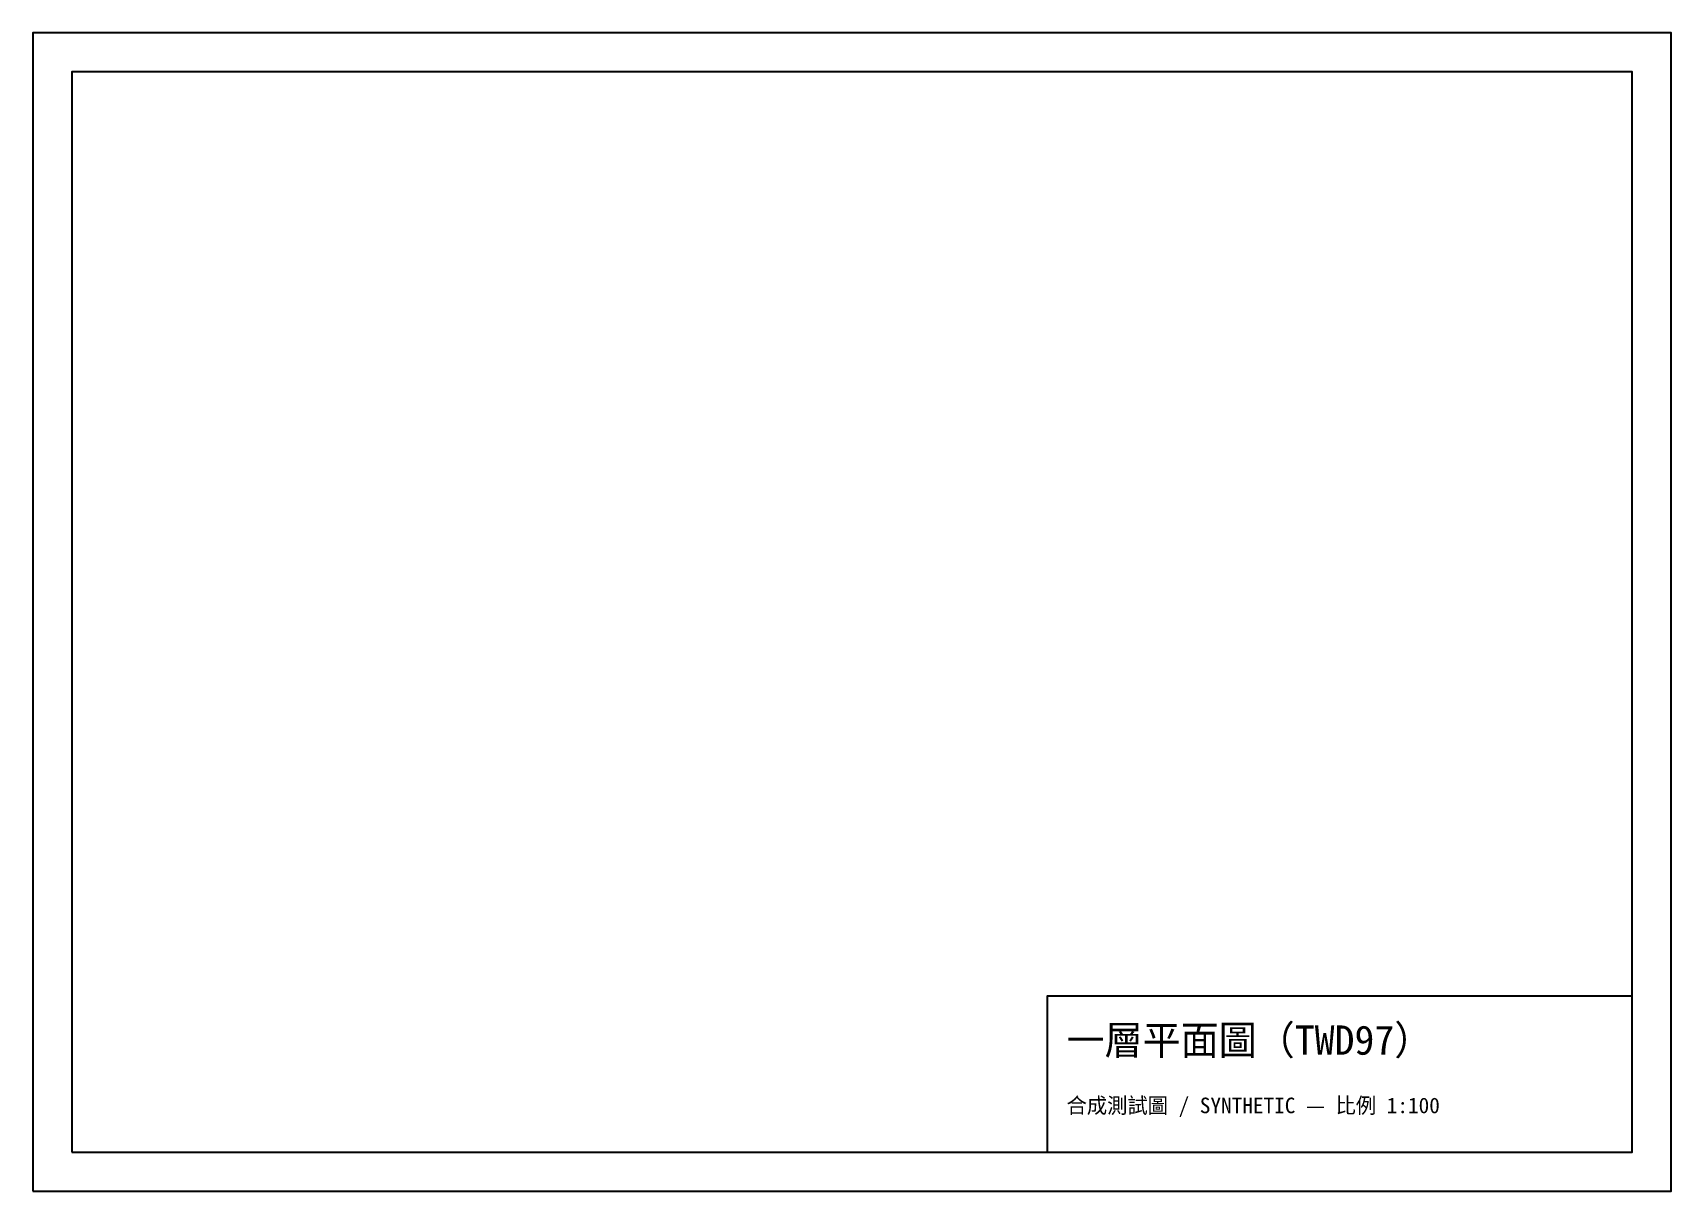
# Paper-space layout 'Layout1' of a CAD drawing. Header units: metres, sheet in millimetres. Extents: x 0 to 420, y 0 to 297.
import ezdxf

# ---------------------------------------------------------------- set-up
doc = ezdxf.new("R2010")
doc.units = ezdxf.units.M
doc.layers.add('X-FRAME', color=7, linetype='Continuous')

psp = doc.layouts.get("Layout1")

# ---------------------------------------------------------------- linework, layer by layer
at = {"layer": 'X-FRAME'}
for points in [[(0, 0), (420, 0), (420, 297), (0, 297)], [(10, 10), (410, 10), (410, 287), (10, 287)], [(260, 10), (410, 10), (410, 50), (260, 50)]]:
    psp.add_lwpolyline(points, close=True, dxfattribs=at)

# ---------------------------------------------------------------- texts
for s, height, p in [('一層平面圖（TWD97）', 7.5, (265, 35)), ('合成測試圖 / SYNTHETIC — 比例 1:100', 4, (265, 20))]:
    psp.add_text(s, height=height, dxfattribs=at).set_placement(p)

doc.saveas('drawing.dxf')
